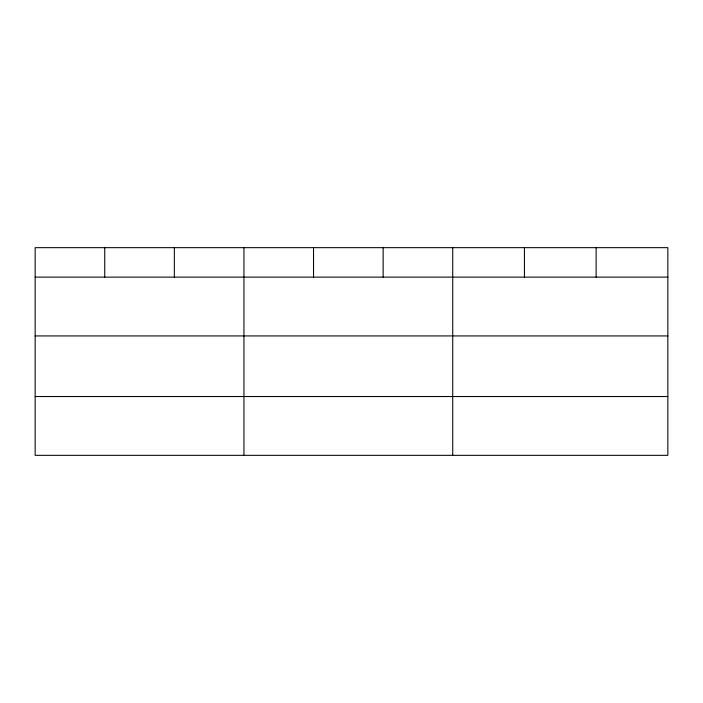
<?xml version="1.0" encoding="UTF-8"?>
<svg xmlns="http://www.w3.org/2000/svg" width="703" height="703" viewBox="0 0 703 703"><rect width="100%" height="100%" fill="white"/><g stroke="black" fill="none" stroke-linecap="round" stroke-linejoin="round"><path stroke-width="1.05" d="M667.85 335.929L667.85 247.667L35.15 247.667L35.15 455.333L667.85 455.333L667.85 335.929L35.15 335.929M35.15 277.123L667.85 277.123M35.15 396.527L667.85 396.527M596.144 247.667L596.144 277.123M524.438 247.667L524.438 277.123M452.732 247.667L452.732 455.333M383.135 247.667L383.135 277.123M313.538 247.667L313.538 277.123M243.941 247.667L243.941 455.333M174.344 247.667L174.344 277.123M104.747 247.667L104.747 277.123"/></g></svg>
